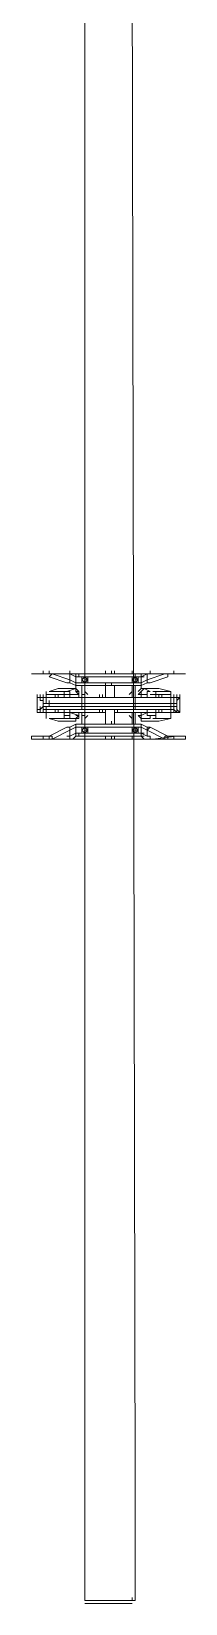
# Model space of a CAD drawing. Header units: feet. Extents: x -13743 to 68376, y -48 to 67763.
# Drawn here: x 6916.3 to 6933.2, y 63884.2 to 64055.6 of the extents above; entities that cross this region are included whole.
import ezdxf

# ---------------------------------------------------------------- set-up
doc = ezdxf.new("R2010")
doc.units = ezdxf.units.FT
doc.header["$MEASUREMENT"] = 0

# ---------------------------------------------------------------- blocks, each defined once
blk = doc.blocks.new('A$C47dfd34d')
at = {"lineweight": 5}
for points in [[(0.48665, 0.22999), (0.48665, 0.22832), (0.48498, 0.22832), (0.48665, 0.22832), (0.48665, 0.22999), (0.48665, 0.22832), (0.48831, 0.22499), (0.48665, 0.22499), (0.48498, 0.22666), (0.48665, 0.22499), (0.48831, 0.22499), (0.48665, 0.22499), (0.48665, 0.22332), (0.48831, 0.22332), (0.48831, 0.22166), (0.48998, 0.22166), (0.48831, 0.22166), (0.48831, 0.22332), (0.48831, 0.22499), (0.49165, 0.22499), (0.48998, 0.22832), (0.48665, 0.22832), (0.48998, 0.22832), (0.49165, 0.22832), (0.49165, 0.22999), (0.48665, 0.23999), (0.48665, 0.23832), (0.48498, 0.23832), (0.48998, 0.22832), (0.48665, 0.22832), (0.48498, 0.22832), (0.48665, 0.22832), (0.48831, 0.22499), (0.48665, 0.22499), (0.48498, 0.22666), (0.48665, 0.22499), (0.48831, 0.22499), (0.48665, 0.22832), (0.48831, 0.22499), (0.49165, 0.22499), (0.48998, 0.22832), (0.48498, 0.23832), (0.48665, 0.23832), (0.48665, 0.23999), (0.48665, 0.24332), (0.48665, 0.24999), (0.48498, 0.24999), (0.48665, 0.24999), (0.48665, 0.24332), (0.48665, 0.23999), (0.49165, 0.22999), (0.49165, 0.22832), (0.48998, 0.22832), (0.48665, 0.22832)], [(0.52331, 0.24332), (0.52165, 0.24332), (0.52165, 0.23999), (0.52331, 0.23999), (0.52165, 0.23999), (0.52165, 0.24332), (0.52165, 0.24999), (0.52165, 0.24332)], [(0.48498, 0.23999), (0.48665, 0.23999)], [(0.49665, 0.22499), (0.49498, 0.22499), (0.49498, 0.23499), (0.49665, 0.23999), (0.49665, 0.23166), (0.49998, 0.23166), (0.49665, 0.23166), (0.49665, 0.22999), (0.49665, 0.22832), (0.49998, 0.22832), (0.50165, 0.22832), (0.49998, 0.22832), (0.49831, 0.22332), (0.49665, 0.22332), (0.49665, 0.22999), (0.49665, 0.22332), (0.49831, 0.22332), (0.49998, 0.22832), (0.49665, 0.22832), (0.49665, 0.22999), (0.49665, 0.23166), (0.49998, 0.23166), (0.49998, 0.24166), (0.49998, 0.23166), (0.49665, 0.23166), (0.49665, 0.23999), (0.49665, 0.23166), (0.49665, 0.22999), (0.49665, 0.22832), (0.49998, 0.22832), (0.49831, 0.22332), (0.49665, 0.22332), (0.49665, 0.22999), (0.49665, 0.22499), (0.49831, 0.22332), (0.49665, 0.22499), (0.49831, 0.22332), (0.49831, 0.22499), (0.49831, 0.22332), (0.49665, 0.22332)], [(0.49665, 0.23999), (0.49665, 0.23166), (0.49665, 0.22999), (0.49665, 0.22832), (0.49998, 0.22832), (0.49831, 0.22332), (0.49998, 0.22332), (0.49831, 0.22332), (0.49665, 0.22499), (0.49831, 0.22332), (0.49665, 0.22499), (0.49498, 0.22499), (0.49498, 0.23499), (0.49665, 0.23999), (0.49498, 0.23499), (0.49498, 0.22499), (0.49665, 0.22499), (0.49665, 0.22666), (0.49665, 0.22499), (0.49498, 0.22499), (0.49498, 0.23499), (0.49498, 0.22499), (0.49665, 0.22499), (0.49665, 0.22666), (0.49665, 0.22499), (0.49498, 0.22499), (0.49498, 0.23499)], [(0.49665, 0.24166), (0.49998, 0.24166)], [(0.49998, 0.24332), (0.49998, 0.23499)], [(0.50165, 0.23166), (0.49998, 0.23166), (0.49998, 0.24166), (0.49998, 0.23166), (0.50165, 0.23166), (0.49998, 0.23166)], [(0.50498, 0.24332), (0.50331, 0.24332), (0.50165, 0.24332), (0.50331, 0.24332), (0.50165, 0.24332), (0.50331, 0.24332), (0.50165, 0.24332), (0.50331, 0.24332)], [(0.50331, 0.24166), (0.50331, 0.22166), (0.50165, 0.22166), (0.50165, 0.24166)], [(0.50331, 0.22166), (0.50498, 0.22166), (0.50498, 0.23999), (0.50665, 0.23999), (0.50498, 0.23999), (0.50498, 0.22166), (0.50831, 0.22166), (0.50831, 0.24166), (0.50498, 0.24166), (0.50498, 0.22166), (0.50331, 0.22166), (0.50331, 0.19166), (0.50165, 0.19166), (0.50165, 0.22166), (0.50165, 0.19166), (0.50331, 0.19166)], [(0.50331, 0.24166), (0.50331, 0.22166), (0.50165, 0.22166), (0.50165, 0.24166)], [(0.50665, 0.24499), (0.50665, 0.24332), (0.50498, 0.24332), (0.50498, 0.24166), (0.50498, 0.24332), (0.50665, 0.24332)], [(0.50498, 0.24166), (0.50498, 0.22166), (0.50831, 0.22166), (0.50831, 0.24166)], [(0.50831, 0.24332), (0.50831, 0.24166)], [(0.51165, 0.24166), (0.50998, 0.24166)], [(0.51165, 0.23999), (0.51331, 0.23499), (0.51165, 0.23999), (0.51165, 0.23166), (0.50998, 0.23166), (0.51165, 0.23166)], [(0.49165, 0.22499), (0.49331, 0.22499), (0.49165, 0.22832), (0.49165, 0.22999), (0.49165, 0.22832), (0.48998, 0.22832), (0.49165, 0.22499), (0.48831, 0.22499), (0.48831, 0.22332), (0.48665, 0.22332), (0.48665, 0.18833), (0.48831, 0.18833), (0.48665, 0.18833), (0.48665, 0.22332), (0.48831, 0.22332), (0.48831, 0.22166), (0.48831, 0.21999), (0.48998, 0.21832), (0.48998, 0.21999), (0.49165, 0.21999), (0.48998, 0.21999), (0.49165, 0.21999), (0.48998, 0.21999), (0.49165, 0.21999), (0.48998, 0.21999), (0.49165, 0.21999), (0.48998, 0.21999), (0.49165, 0.21999), (0.49165, 0.22166)], [(0.49498, 0.22499), (0.49498, 0.23499), (0.49498, 0.22499), (0.49665, 0.22499), (0.49831, 0.22332), (0.49665, 0.22499), (0.49831, 0.22332), (0.49831, 0.22499), (0.49831, 0.22332), (0.49665, 0.22499), (0.49831, 0.22332), (0.49665, 0.22499)], [(0.49831, 0.23166), (0.49831, 0.22832)], [(0.49831, 0.23166), (0.49831, 0.22832)], [(0.50165, 0.21166), (0.49998, 0.21166), (0.49998, 0.23666), (0.50165, 0.23666), (0.49998, 0.23666), (0.49998, 0.21166)], [(0.50165, 0.21166), (0.49998, 0.21166), (0.49998, 0.23666), (0.50165, 0.23666), (0.49998, 0.23666), (0.49998, 0.21166)], [(0.50165, 0.20999), (0.49998, 0.20999), (0.49998, 0.21166), (0.49998, 0.20999), (0.50165, 0.20999), (0.49998, 0.20999), (0.50165, 0.20999), (0.49998, 0.20999), (0.49998, 0.20832), (0.49998, 0.21166), (0.49998, 0.20999), (0.49998, 0.21166), (0.49998, 0.23499), (0.50165, 0.23499), (0.49998, 0.23499), (0.49998, 0.21166), (0.49998, 0.20999), (0.49998, 0.21166), (0.49998, 0.20832), (0.49998, 0.20999)], [(0.49998, 0.21166), (0.49998, 0.20832), (0.49998, 0.21166), (0.49998, 0.23499), (0.50165, 0.23499), (0.49998, 0.23499)], [(0.50831, 0.20832), (0.50831, 0.21166), (0.50998, 0.21166), (0.50831, 0.21166), (0.50831, 0.23666), (0.50998, 0.23666), (0.50831, 0.23666), (0.50831, 0.21166)], [(0.50998, 0.23166), (0.50831, 0.23166)], [(0.51665, 0.22999), (0.51665, 0.22832)], [(0.48831, 0.18833), (0.48831, 0.18999), (0.48831, 0.18833), (0.48831, 0.18666), (0.48831, 0.18833), (0.48665, 0.18833), (0.48665, 0.22332), (0.48665, 0.18833)], [(0.48998, 0.22166), (0.48831, 0.21999), (0.48998, 0.21832), (0.49165, 0.21999)], [(0.48998, 0.22166), (0.48831, 0.22166), (0.48831, 0.21999), (0.48831, 0.21832), (0.48998, 0.21832), (0.49165, 0.21832), (0.49165, 0.21999), (0.49165, 0.22166)], [(0.48998, 0.22166), (0.48831, 0.21999), (0.48998, 0.21832), (0.49165, 0.21999)], [(0.48998, 0.22166), (0.48831, 0.21999), (0.48998, 0.21832), (0.49165, 0.21999)], [(0.48998, 0.22166), (0.48831, 0.21999), (0.48998, 0.21832), (0.49165, 0.21999)], [(0.49998, 0.22332), (0.49831, 0.22332)], [(0.49998, 0.22166), (0.49831, 0.22166)], [(0.50165, 0.22832), (0.49998, 0.22832)], [(0.51165, 0.22499), (0.50998, 0.22332), (0.50998, 0.22499), (0.50998, 0.22332)], [(0.51665, 0.22166), (0.51665, 0.22499), (0.51665, 0.22166), (0.51665, 0.21999), (0.51665, 0.22166), (0.51831, 0.22166)], [(0.51831, 0.22166), (0.51665, 0.21999), (0.51831, 0.21832), (0.51998, 0.21999)], [(0.51831, 0.22166), (0.51665, 0.21999), (0.51831, 0.21832), (0.51998, 0.21999)], [(0.51998, 0.22332), (0.51998, 0.22499), (0.52165, 0.22499), (0.52165, 0.22666), (0.52165, 0.22499), (0.51998, 0.22499)], [(0.48665, 0.21999), (0.48498, 0.21999)], [(0.48498, 0.21999), (0.48665, 0.21999)], [(0.48998, 0.21999), (0.48998, 0.21832), (0.48831, 0.21999), (0.48831, 0.21832), (0.48998, 0.21832), (0.49165, 0.21832), (0.49165, 0.21999)], [(0.48831, 0.19166), (0.48831, 0.19333), (0.48831, 0.21832), (0.48831, 0.19333), (0.49165, 0.19333), (0.49165, 0.19166), (0.48998, 0.19166)], [(0.51998, 0.21999), (0.51831, 0.21999)], [(0.51831, 0.21999), (0.51998, 0.21999), (0.51831, 0.21832)], [(0.48498, 0.20832), (0.48665, 0.20832)], [(0.48665, 0.20832), (0.48498, 0.20832)], [(0.48498, 0.20499), (0.48665, 0.20499)], [(0.48665, 0.20499), (0.48498, 0.20499)], [(0.48498, 0.20333), (0.48665, 0.20333)], [(0.48665, 0.20333), (0.48498, 0.20333)], [(0.49998, 0.19999), (0.49998, 0.20333), (0.49998, 0.19999), (0.49998, 0.20166), (0.49998, 0.20333), (0.50165, 0.20333), (0.49998, 0.20333), (0.50165, 0.20333), (0.49998, 0.20333), (0.49998, 0.19999), (0.49998, 0.20333), (0.50165, 0.20333), (0.49998, 0.20333), (0.50165, 0.20333), (0.49998, 0.20333), (0.50165, 0.20333), (0.49998, 0.20333), (0.50165, 0.20333), (0.49331, 0.20333), (0.50165, 0.20333), (0.49998, 0.20333), (0.49998, 0.19999), (0.49998, 0.20333), (0.50165, 0.20333), (0.49998, 0.20333), (0.50165, 0.20333), (0.49998, 0.20333), (0.49998, 0.20166), (0.49998, 0.19999), (0.49998, 0.20333), (0.49998, 0.19999), (0.49998, 0.17833), (0.49998, 0.16833), (0.49998, 0.17833), (0.50165, 0.17833), (0.49998, 0.17833)], [(0.50165, 0.20333), (0.49331, 0.20333)], [(0.50165, 0.20999), (0.49998, 0.20999), (0.49998, 0.20832), (0.49998, 0.20999), (0.50165, 0.20999), (0.49998, 0.20999)], [(0.50165, 0.20999), (0.49998, 0.20999)], [(0.50165, 0.20333), (0.49998, 0.20333), (0.50165, 0.20333), (0.49998, 0.20333), (0.50165, 0.20333), (0.49998, 0.20333), (0.50165, 0.20333), (0.49998, 0.20333), (0.49998, 0.20166), (0.49998, 0.19999), (0.49998, 0.17833), (0.50165, 0.17833), (0.49998, 0.17833), (0.49998, 0.19999), (0.49998, 0.20166), (0.49998, 0.20333)], [(0.50165, 0.20333), (0.49998, 0.20333)], [(0.52331, 0.20832), (0.52165, 0.20832)], [(0.52331, 0.20832), (0.52165, 0.20832)], [(0.52331, 0.20499), (0.52165, 0.20499)], [(0.52331, 0.20333), (0.52165, 0.20333)], [(0.49831, 0.19499), (0.49665, 0.19333)], [(0.50165, 0.20166), (0.49998, 0.20166), (0.49998, 0.17666), (0.50165, 0.17666), (0.49998, 0.17666), (0.49998, 0.20166)], [(0.50165, 0.20166), (0.49998, 0.20166), (0.49998, 0.17666), (0.50165, 0.17666), (0.49998, 0.17666), (0.49998, 0.20166)], [(0.50831, 0.19999), (0.50831, 0.20166)], [(0.48498, 0.19333), (0.48665, 0.19333)], [(0.48665, 0.19333), (0.48498, 0.19333)], [(0.48498, 0.18666), (0.48665, 0.18833), (0.48831, 0.18833), (0.48665, 0.18499), (0.48998, 0.18499), (0.48498, 0.17499), (0.48665, 0.17499), (0.48665, 0.17333), (0.49165, 0.18333), (0.48998, 0.18499), (0.48665, 0.18499), (0.48831, 0.18833), (0.48665, 0.18833)], [(0.48665, 0.18833), (0.48665, 0.18666)], [(0.48831, 0.19166), (0.48831, 0.19333), (0.48998, 0.19333), (0.49165, 0.19333), (0.49165, 0.19166), (0.48998, 0.19166), (0.48998, 0.18999)], [(0.48998, 0.19333), (0.48831, 0.19166), (0.48998, 0.18999), (0.49165, 0.19166)], [(0.48998, 0.19333), (0.48831, 0.19166), (0.48998, 0.18999), (0.49165, 0.19166)], [(0.48998, 0.19333), (0.48831, 0.19333), (0.48831, 0.19166), (0.48831, 0.18999), (0.48998, 0.18999), (0.49165, 0.18999), (0.49165, 0.19166), (0.49165, 0.19333)], [(0.48998, 0.19333), (0.48831, 0.19166), (0.48998, 0.18999), (0.49165, 0.19166)], [(0.48998, 0.19333), (0.48831, 0.19166), (0.48998, 0.18999), (0.49165, 0.19166)], [(0.49165, 0.19166), (0.48998, 0.19166)], [(0.49165, 0.19166), (0.48998, 0.19166)], [(0.49165, 0.19166), (0.48998, 0.19166)], [(0.49165, 0.19166), (0.48998, 0.19166)], [(0.49331, 0.19333), (0.49998, 0.19333)], [(0.49998, 0.19333), (0.49331, 0.19333)], [(0.49331, 0.19166), (0.49665, 0.19166), (0.49331, 0.19166), (0.49998, 0.19166), (0.49831, 0.19166), (0.49998, 0.19166)], [(0.49831, 0.18833), (0.49831, 0.18999), (0.49665, 0.18833), (0.49665, 0.18666), (0.49665, 0.18833), (0.49831, 0.18833), (0.49998, 0.18499), (0.49831, 0.18499), (0.49831, 0.18333), (0.49665, 0.18333), (0.49665, 0.18666), (0.49665, 0.18833), (0.49498, 0.18833), (0.49498, 0.17833), (0.49665, 0.17166), (0.49498, 0.17833), (0.49665, 0.17166), (0.49498, 0.17833), (0.49498, 0.18833), (0.49665, 0.18833), (0.49665, 0.18666), (0.49665, 0.18833), (0.49831, 0.18833), (0.49998, 0.18833)], [(0.49665, 0.18833), (0.49498, 0.18833), (0.49498, 0.17833), (0.49498, 0.18833), (0.49665, 0.18833), (0.49831, 0.18999), (0.49665, 0.18833), (0.49498, 0.18833), (0.49498, 0.17833), (0.49498, 0.18833), (0.49665, 0.18833), (0.49831, 0.18999), (0.49665, 0.18833), (0.49831, 0.18999)], [(0.49498, 0.18833), (0.49498, 0.17833)], [(0.49665, 0.18333), (0.49665, 0.18833), (0.49831, 0.18833), (0.49998, 0.18499), (0.49831, 0.18499), (0.49831, 0.18333), (0.49665, 0.18333), (0.49665, 0.18666), (0.49665, 0.18833), (0.49831, 0.18999), (0.49831, 0.18833), (0.49831, 0.18999), (0.49665, 0.18833), (0.49831, 0.18999), (0.49665, 0.18833), (0.49831, 0.18999), (0.49831, 0.18833), (0.49998, 0.18833), (0.49831, 0.18833), (0.49998, 0.18499), (0.50165, 0.18499), (0.49998, 0.18499), (0.50165, 0.18499), (0.49998, 0.18499), (0.49831, 0.18499), (0.49831, 0.18333)], [(0.49665, 0.18666), (0.49665, 0.18833), (0.49831, 0.18833), (0.49998, 0.18499), (0.49831, 0.18499), (0.49831, 0.18333), (0.49665, 0.18333)], [(0.49998, 0.19166), (0.49831, 0.19166)], [(0.49998, 0.19166), (0.49831, 0.19166)], [(0.49998, 0.19166), (0.49831, 0.19166)], [(0.51498, 0.19333), (0.50831, 0.19333)], [(0.50998, 0.18999), (0.51165, 0.18833), (0.50998, 0.18999), (0.50998, 0.18833), (0.50831, 0.18833), (0.50998, 0.18833)], [(0.50998, 0.18499), (0.50831, 0.18499), (0.50998, 0.18499), (0.51165, 0.18499), (0.51165, 0.18333), (0.51331, 0.18666), (0.51165, 0.18833), (0.50998, 0.18833)], [(0.51165, 0.18333), (0.51331, 0.18666), (0.51165, 0.18833), (0.50998, 0.18833), (0.50998, 0.18499), (0.51165, 0.18499)], [(0.51165, 0.17166), (0.51331, 0.17833), (0.51331, 0.18833), (0.51331, 0.18666), (0.51331, 0.18833), (0.51331, 0.17833)], [(0.51831, 0.19333), (0.51665, 0.19166), (0.51831, 0.18999), (0.51998, 0.19166)], [(0.51831, 0.19333), (0.51665, 0.19166), (0.51831, 0.18999), (0.51998, 0.19166)], [(0.52165, 0.18666), (0.52165, 0.18833), (0.51998, 0.18833), (0.52165, 0.18499), (0.51831, 0.18499), (0.52165, 0.17499), (0.52165, 0.17333), (0.51998, 0.17333), (0.51665, 0.18333), (0.51665, 0.18499), (0.51831, 0.18499), (0.51665, 0.18833), (0.52165, 0.18833), (0.52165, 0.18666), (0.52165, 0.18833)], [(0.51998, 0.19166), (0.51831, 0.19166)], [(0.52331, 0.19333), (0.52165, 0.19333)], [(0.48498, 0.18333), (0.48665, 0.18333), (0.48665, 0.18499), (0.48665, 0.18333)], [(0.48498, 0.18333), (0.48665, 0.18333), (0.48665, 0.18499), (0.48665, 0.18333)], [(0.49665, 0.18166), (0.49665, 0.17999)], [(0.49665, 0.17166), (0.49665, 0.17999), (0.49998, 0.17999), (0.49998, 0.17166)], [(0.49665, 0.17166), (0.49998, 0.17166), (0.49998, 0.17999), (0.49665, 0.17999)], [(0.49665, 0.17166), (0.49665, 0.17999), (0.49998, 0.17999), (0.49998, 0.17166)], [(0.49831, 0.18333), (0.49831, 0.17999)], [(0.49831, 0.18333), (0.49831, 0.17999)], [(0.50165, 0.17999), (0.49998, 0.17999)], [(0.49998, 0.17833), (0.49998, 0.16833)], [(0.50831, 0.17999), (0.50998, 0.17999), (0.50998, 0.18333), (0.50998, 0.17999)], [(0.50831, 0.16833), (0.50831, 0.17166), (0.50998, 0.17166), (0.51165, 0.17166), (0.51165, 0.17999), (0.51165, 0.18166), (0.51165, 0.17999), (0.50998, 0.17999), (0.50998, 0.17166), (0.50831, 0.17166), (0.50831, 0.16833), (0.50998, 0.16833)], [(0.51165, 0.17166), (0.50998, 0.17166), (0.50998, 0.17999), (0.51165, 0.17999)], [(0.52165, 0.18333), (0.52165, 0.18499), (0.52165, 0.18333), (0.52331, 0.18333)], [(0.50498, 0.16999), (0.50331, 0.16999), (0.50165, 0.16999), (0.50331, 0.16999)], [(0.50498, 0.16833), (0.50665, 0.16833), (0.50831, 0.16833), (0.50665, 0.16833), (0.50831, 0.16666), (0.50998, 0.16666), (0.50831, 0.16666), (0.50665, 0.16666), (0.50831, 0.16666), (0.50998, 0.16666), (0.50831, 0.16666), (0.50665, 0.16666), (0.50831, 0.16666), (0.50665, 0.16833), (0.50498, 0.16833), (0.50331, 0.16833), (0.50165, 0.16833), (0.50331, 0.16833), (0.50165, 0.16833), (0.50331, 0.16833)], [(0.50665, 0.17166), (0.50498, 0.17166)], [(0.50831, 0.16999), (0.50665, 0.16999)], [(0.50831, 0.16833), (0.50665, 0.16833)], [(0.52165, 0.17333), (0.52165, 0.17166), (0.52165, 0.16999), (0.52165, 0.16333), (0.52165, 0.17166)], [(0.52331, 0.16999), (0.52165, 0.16999)]]:
    blk.add_lwpolyline(points, close=True, dxfattribs=at)
for points in [[(0.48998, 0.22832), (0.48498, 0.23832), (0.48665, 0.23832), (0.48665, 0.23999), (0.48665, 0.24332), (0.48665, 0.24999), (0.48498, 0.24999), (0.48665, 0.24999), (0.48665, 0.24332), (0.48665, 0.23999), (0.49165, 0.22999), (0.49165, 0.22832), (0.48998, 0.22832), (0.49165, 0.22832), (0.49331, 0.22499), (0.49165, 0.22499), (0.49165, 0.22166), (0.48998, 0.22166), (0.49165, 0.22166), (0.49165, 0.21999), (0.48998, 0.21999), (0.49165, 0.21999), (0.49165, 0.22166), (0.48998, 0.22166), (0.48831, 0.22166), (0.48831, 0.21999)], [(0.48498, 0.24999), (0.48498, 0.16333)], [(0.52165, 0.24999), (0.52165, 0.16333)], [(0.48498, 0.24332), (0.48665, 0.24332), (0.48498, 0.24332)], [(0.48498, 0.24332), (0.48665, 0.24332), (0.48498, 0.24332)], [(0.48498, 0.24332), (0.48665, 0.24332), (0.48498, 0.24332)], [(0.48498, 0.24332), (0.48665, 0.24332), (0.48498, 0.24332)], [(0.48831, 0.18666), (0.48831, 0.18833), (0.48831, 0.18999), (0.48831, 0.18833), (0.49165, 0.18833), (0.48998, 0.18499), (0.49165, 0.18333), (0.48665, 0.17333), (0.48665, 0.17499), (0.48498, 0.17499), (0.48998, 0.18499), (0.49165, 0.18333), (0.48665, 0.17333), (0.48665, 0.17499), (0.48498, 0.17499), (0.48998, 0.18499), (0.49165, 0.18499), (0.49331, 0.18833), (0.49165, 0.18833), (0.49331, 0.18833), (0.49331, 0.22499), (0.49165, 0.22499), (0.49331, 0.22499), (0.49165, 0.22832), (0.49165, 0.22999), (0.49165, 0.22832), (0.48998, 0.22832), (0.49165, 0.22832), (0.49165, 0.22999), (0.48665, 0.23999), (0.48498, 0.23999), (0.48665, 0.23999), (0.48665, 0.23832), (0.48498, 0.23832), (0.48998, 0.22832)], [(0.48665, 0.23999), (0.48665, 0.23999)], [(0.48665, 0.23999), (0.48665, 0.23999)], [(0.48665, 0.23999), (0.48665, 0.23999)], [(0.48665, 0.23999), (0.48665, 0.23999)], [(0.49665, 0.24166), (0.49998, 0.24166)], [(0.49665, 0.24166), (0.49998, 0.24166)], [(0.49831, 0.23999), (0.49831, 0.23999)], [(0.49831, 0.23999), (0.49831, 0.23999)], [(0.49831, 0.23999), (0.49831, 0.23999)], [(0.49831, 0.23999), (0.49831, 0.23999)], [(0.50165, 0.24666), (0.49998, 0.24666), (0.50165, 0.24666), (0.50165, 0.24499), (0.49998, 0.24499), (0.50165, 0.24499), (0.50331, 0.24332), (0.50165, 0.24332), (0.49998, 0.24332), (0.49998, 0.24499), (0.49998, 0.24666), (0.49998, 0.24499), (0.50165, 0.24499), (0.50331, 0.24332), (0.50331, 0.24166), (0.50331, 0.24332), (0.50165, 0.24499), (0.49998, 0.24499), (0.49998, 0.24666), (0.50165, 0.24666), (0.49998, 0.24666), (0.49998, 0.24499), (0.50165, 0.24499), (0.50331, 0.24499), (0.50165, 0.24499), (0.49998, 0.24499), (0.50165, 0.24499), (0.50331, 0.24332), (0.50498, 0.24332), (0.50331, 0.24332), (0.50165, 0.24332), (0.50165, 0.24166), (0.50165, 0.24332), (0.49998, 0.24332), (0.50165, 0.24332), (0.49998, 0.24332), (0.49998, 0.23499), (0.49998, 0.24332), (0.49998, 0.24499), (0.49998, 0.24666), (0.50165, 0.24666), (0.50165, 0.24499), (0.50331, 0.24332), (0.50498, 0.24332), (0.50331, 0.24332), (0.50165, 0.24332), (0.50331, 0.24332), (0.50165, 0.24332), (0.50331, 0.24332), (0.50165, 0.24332), (0.50331, 0.24332), (0.50165, 0.24332), (0.50331, 0.24332), (0.50498, 0.24332), (0.50665, 0.24332), (0.50831, 0.24332), (0.50831, 0.23499), (0.50831, 0.21166), (0.50831, 0.23666), (0.50998, 0.23666), (0.50831, 0.23666), (0.50831, 0.21166), (0.50831, 0.20832), (0.50831, 0.20999), (0.50998, 0.20999), (0.50831, 0.20999), (0.50998, 0.20999), (0.50831, 0.20999), (0.50831, 0.21166), (0.50831, 0.20999), (0.50831, 0.21166), (0.50831, 0.20999), (0.50998, 0.20999), (0.50831, 0.20999), (0.50831, 0.20832), (0.51498, 0.20832), (0.51665, 0.20832), (0.51498, 0.20832), (0.51498, 0.20499)], [(0.50998, 0.22332), (0.50831, 0.22332), (0.50998, 0.22332), (0.50998, 0.22832), (0.50998, 0.23166), (0.50998, 0.24166), (0.50831, 0.24166), (0.50831, 0.24332), (0.50998, 0.24332), (0.50831, 0.24332), (0.50998, 0.24332), (0.50831, 0.24332), (0.50998, 0.24332), (0.50831, 0.24332), (0.50665, 0.24332), (0.50498, 0.24332), (0.50331, 0.24332), (0.50498, 0.24332), (0.50665, 0.24332), (0.50498, 0.24332), (0.50331, 0.24332), (0.50165, 0.24332), (0.49998, 0.24332), (0.49998, 0.23499), (0.49998, 0.24332), (0.49998, 0.24499), (0.50165, 0.24499), (0.49998, 0.24499), (0.50165, 0.24499), (0.49998, 0.24499), (0.49998, 0.24666), (0.50165, 0.24666), (0.50665, 0.24666), (0.50831, 0.24666), (0.50831, 0.24499), (0.50665, 0.24499), (0.50831, 0.24499), (0.50831, 0.24666), (0.50165, 0.24666), (0.49998, 0.24666), (0.49998, 0.24499), (0.50165, 0.24499), (0.50331, 0.24332), (0.50331, 0.24166), (0.50331, 0.24332), (0.50165, 0.24499), (0.49998, 0.24499), (0.49998, 0.24666), (0.49998, 0.24499), (0.49998, 0.24332), (0.49998, 0.23499), (0.49998, 0.24332), (0.50165, 0.24332), (0.50165, 0.24166), (0.50165, 0.24332), (0.49998, 0.24332), (0.50165, 0.24332), (0.50331, 0.24332), (0.50165, 0.24332), (0.50331, 0.24332), (0.50498, 0.24332), (0.50331, 0.24332), (0.50165, 0.24499), (0.50165, 0.24666), (0.50831, 0.24666), (0.50831, 0.24499), (0.50665, 0.24499), (0.50665, 0.24332), (0.50498, 0.24332), (0.50665, 0.24332), (0.50831, 0.24332), (0.50665, 0.24332), (0.50831, 0.24332), (0.50665, 0.24332), (0.50831, 0.24332), (0.50665, 0.24332), (0.50831, 0.24332), (0.50665, 0.24332), (0.50665, 0.24499), (0.50831, 0.24499), (0.50831, 0.24666), (0.50831, 0.24499), (0.50665, 0.24499), (0.50831, 0.24499), (0.50998, 0.24499), (0.50831, 0.24499), (0.50831, 0.24666), (0.50831, 0.24499), (0.50831, 0.24332), (0.50665, 0.24332), (0.50665, 0.24499), (0.50831, 0.24499), (0.50831, 0.24666), (0.50998, 0.24666), (0.50831, 0.24666), (0.50831, 0.24499)], [(0.49998, 0.24499), (0.49998, 0.24499)], [(0.49998, 0.24499), (0.49998, 0.24499)], [(0.49998, 0.24499), (0.49998, 0.24499)], [(0.49998, 0.24499), (0.49998, 0.24499)], [(0.50498, 0.22166), (0.50331, 0.22166), (0.50331, 0.24166), (0.50165, 0.24166), (0.50165, 0.22166), (0.50165, 0.19166), (0.50331, 0.19166), (0.50331, 0.22166), (0.50165, 0.22166), (0.50165, 0.24166), (0.50331, 0.24166), (0.50331, 0.22166), (0.50498, 0.22166), (0.50498, 0.19166), (0.50331, 0.19166), (0.50331, 0.17166), (0.50331, 0.16833), (0.50165, 0.16833), (0.49998, 0.16666), (0.49998, 0.16833), (0.50165, 0.16999), (0.50165, 0.17166), (0.49998, 0.17166), (0.50165, 0.17166), (0.50165, 0.16999), (0.49998, 0.16833), (0.50165, 0.16833), (0.49998, 0.16833), (0.49998, 0.16999), (0.50165, 0.16999), (0.50331, 0.16999), (0.50498, 0.16999), (0.50331, 0.16999), (0.50165, 0.16999), (0.50331, 0.16999)], [(0.49998, 0.24166), (0.50165, 0.24166)], [(0.51498, 0.19166), (0.51165, 0.19166), (0.50998, 0.19166), (0.50831, 0.19166), (0.50998, 0.19166), (0.50831, 0.19166), (0.50831, 0.17166), (0.50498, 0.17166), (0.50498, 0.19166), (0.50331, 0.19166), (0.50331, 0.17166), (0.50165, 0.17166), (0.50165, 0.19166), (0.50165, 0.17166), (0.50331, 0.17166), (0.50498, 0.17166), (0.50498, 0.16999), (0.50331, 0.16999), (0.50165, 0.16999), (0.50331, 0.16999), (0.50498, 0.16999), (0.50665, 0.16999), (0.50498, 0.16999), (0.50498, 0.17166), (0.50498, 0.16999), (0.50331, 0.16999), (0.50165, 0.16999), (0.49998, 0.16999), (0.49998, 0.16833), (0.50165, 0.16833), (0.50331, 0.16833), (0.50498, 0.16833), (0.50498, 0.17166), (0.50331, 0.17166), (0.50331, 0.16833), (0.50498, 0.16833), (0.50665, 0.16833), (0.50831, 0.16833), (0.50831, 0.17833), (0.50831, 0.16833), (0.50665, 0.16833), (0.50831, 0.16833), (0.50831, 0.17833), (0.50831, 0.19999), (0.50831, 0.17833), (0.50831, 0.16833), (0.50665, 0.16833), (0.50498, 0.16833), (0.50498, 0.17166), (0.50498, 0.22166), (0.50498, 0.23999), (0.50331, 0.23999), (0.50498, 0.23999), (0.50665, 0.23999), (0.50498, 0.23999), (0.50498, 0.22166), (0.50498, 0.19166), (0.50831, 0.19166), (0.50831, 0.22166), (0.50831, 0.19166), (0.50498, 0.19166), (0.50498, 0.22166), (0.50831, 0.22166), (0.50831, 0.24166), (0.50498, 0.24166), (0.50498, 0.22166), (0.50665, 0.22166)], [(0.50831, 0.24666), (0.50165, 0.24666), (0.50165, 0.24499), (0.50331, 0.24499)], [(0.51165, 0.19166), (0.51331, 0.19166), (0.51165, 0.19166), (0.50831, 0.19166), (0.50831, 0.17166), (0.50498, 0.17166), (0.50498, 0.19166), (0.50331, 0.19166), (0.50331, 0.17166), (0.50165, 0.17166), (0.50165, 0.19166), (0.50331, 0.19166), (0.50331, 0.22166), (0.50165, 0.22166), (0.50165, 0.19166), (0.50165, 0.17166), (0.50331, 0.17166), (0.50331, 0.19166), (0.50498, 0.19166), (0.50498, 0.22166), (0.50831, 0.22166), (0.50831, 0.24166), (0.50498, 0.24166), (0.50498, 0.22166), (0.50498, 0.17166), (0.50498, 0.16833), (0.50665, 0.16833), (0.50498, 0.16833), (0.50331, 0.16833), (0.50165, 0.16833), (0.50331, 0.16833), (0.50498, 0.16833), (0.50331, 0.16833), (0.50165, 0.16833), (0.50331, 0.16833), (0.50331, 0.17166), (0.50498, 0.17166), (0.50498, 0.19166)], [(0.51665, 0.20499), (0.51498, 0.20499), (0.51498, 0.20832), (0.50831, 0.20832), (0.50831, 0.20999), (0.50998, 0.20999), (0.50831, 0.20999), (0.50998, 0.20999), (0.50831, 0.20999), (0.50831, 0.20832), (0.51498, 0.20832), (0.50831, 0.20832), (0.50831, 0.21166), (0.50831, 0.23499), (0.50831, 0.24332), (0.50665, 0.24332), (0.50498, 0.24332), (0.50331, 0.24332), (0.50498, 0.24332), (0.50331, 0.24332), (0.50498, 0.24332), (0.50665, 0.24332), (0.50831, 0.24332), (0.50665, 0.24332), (0.50831, 0.24332), (0.50831, 0.23499), (0.50998, 0.23499), (0.50831, 0.23499), (0.50998, 0.23499), (0.50831, 0.23499), (0.50831, 0.24332), (0.50665, 0.24332), (0.50665, 0.24499), (0.50665, 0.24332), (0.50498, 0.24332), (0.50498, 0.24166), (0.50665, 0.24166), (0.50498, 0.24166), (0.50665, 0.24166), (0.50498, 0.24166), (0.50498, 0.24332), (0.50665, 0.24332), (0.50665, 0.24499), (0.50831, 0.24499), (0.50831, 0.24666), (0.50831, 0.24499), (0.50831, 0.24332), (0.50665, 0.24332), (0.50831, 0.24332), (0.50665, 0.24332), (0.50498, 0.24332)], [(0.50331, 0.24332), (0.50498, 0.24332)], [(0.50331, 0.24332), (0.50498, 0.24332)], [(0.50331, 0.24332), (0.50498, 0.24332)], [(0.50331, 0.24332), (0.50498, 0.24332)], [(0.50331, 0.23999), (0.50498, 0.23999)], [(0.50331, 0.23999), (0.50498, 0.23999)], [(0.50498, 0.24332), (0.50665, 0.24332), (0.50498, 0.24332)], [(0.50498, 0.23999), (0.50498, 0.24332)], [(0.50498, 0.23999), (0.50498, 0.24332)], [(0.50498, 0.24332), (0.50665, 0.24332)], [(0.50498, 0.24332), (0.50665, 0.24332), (0.50498, 0.24332)], [(0.50498, 0.23999), (0.50498, 0.24332)], [(0.50498, 0.24332), (0.50665, 0.24332)], [(0.50498, 0.24332), (0.50665, 0.24332), (0.50498, 0.24332)], [(0.50498, 0.23999), (0.50498, 0.24332)], [(0.50665, 0.24499), (0.50831, 0.24499), (0.50831, 0.24666), (0.50831, 0.24499), (0.50998, 0.24499)], [(0.50665, 0.24332), (0.50831, 0.24332)], [(0.50831, 0.24499), (0.50831, 0.24499)], [(0.50831, 0.24499), (0.50831, 0.24499)], [(0.50831, 0.24499), (0.50831, 0.24499)], [(0.50831, 0.24499), (0.50831, 0.24499)], [(0.50831, 0.24499), (0.50831, 0.24499)], [(0.50831, 0.24499), (0.50831, 0.24499)], [(0.50831, 0.24499), (0.50831, 0.24499)], [(0.50831, 0.24499), (0.50831, 0.24499)], [(0.50831, 0.24332), (0.50998, 0.24332)], [(0.50831, 0.24332), (0.50998, 0.24332)], [(0.50998, 0.24332), (0.50831, 0.24332), (0.50998, 0.24332), (0.50831, 0.24332), (0.50831, 0.24166), (0.50998, 0.24166), (0.50998, 0.23166), (0.50998, 0.22832), (0.50998, 0.22332), (0.51165, 0.22332), (0.51165, 0.22499), (0.51331, 0.22499), (0.51498, 0.22499), (0.51331, 0.22499), (0.51165, 0.22999), (0.51331, 0.22499), (0.51165, 0.22332), (0.51331, 0.22499), (0.51331, 0.23499), (0.51331, 0.22499), (0.51331, 0.22666), (0.51331, 0.22499), (0.51165, 0.22332), (0.51331, 0.22499), (0.51331, 0.23499), (0.51331, 0.22499), (0.51165, 0.22499), (0.51165, 0.22332), (0.50998, 0.22332)], [(0.51331, 0.18833), (0.51331, 0.17833), (0.51331, 0.18833), (0.51165, 0.18999), (0.51331, 0.18833), (0.51165, 0.18999), (0.51331, 0.18833), (0.51498, 0.18833), (0.51665, 0.18833), (0.51498, 0.18833), (0.51665, 0.18499), (0.51831, 0.18499), (0.52165, 0.18499), (0.51998, 0.18833), (0.51998, 0.18666), (0.51998, 0.18833), (0.51998, 0.18999), (0.51998, 0.18833), (0.52165, 0.18833), (0.52165, 0.22332), (0.52165, 0.22499), (0.52165, 0.22332), (0.51998, 0.22332), (0.52165, 0.22332), (0.52165, 0.18833), (0.51998, 0.18833), (0.51665, 0.18833), (0.51831, 0.18499), (0.51665, 0.18499), (0.51665, 0.18333), (0.51998, 0.17333), (0.52165, 0.17333), (0.52165, 0.17499), (0.51831, 0.18499), (0.51665, 0.18499), (0.51665, 0.18333), (0.51665, 0.18499), (0.51498, 0.18833), (0.51665, 0.18833), (0.51665, 0.18999), (0.51665, 0.18833), (0.51498, 0.18833), (0.51498, 0.22499), (0.51665, 0.22499), (0.51498, 0.22499), (0.51665, 0.22832), (0.51831, 0.22832), (0.52165, 0.23832), (0.51998, 0.23999), (0.51665, 0.22999), (0.51665, 0.22832), (0.51831, 0.22832), (0.51665, 0.22499), (0.51998, 0.22499), (0.52165, 0.22832), (0.51831, 0.22832), (0.52165, 0.22832), (0.52165, 0.22999), (0.52165, 0.22832), (0.52331, 0.22832), (0.52165, 0.22832), (0.51998, 0.22499), (0.51665, 0.22499), (0.51831, 0.22832), (0.51665, 0.22832), (0.51665, 0.22999), (0.51998, 0.23999), (0.52165, 0.23832), (0.51831, 0.22832), (0.51665, 0.22832), (0.51498, 0.22499), (0.51665, 0.22499), (0.51498, 0.22499), (0.51498, 0.18833)], [(0.52165, 0.24332), (0.52165, 0.24332)], [(0.52165, 0.23999), (0.52165, 0.23999)], [(0.52165, 0.23999), (0.52165, 0.23999)], [(0.49665, 0.23499), (0.49665, 0.23499)], [(0.49665, 0.23499), (0.49665, 0.23499)], [(0.49665, 0.23499), (0.49665, 0.23499)], [(0.49665, 0.23499), (0.49665, 0.23499)], [(0.50998, 0.22832), (0.51165, 0.22832), (0.51165, 0.22999)], [(0.50998, 0.22832), (0.51165, 0.22832), (0.51165, 0.22999)], [(0.51165, 0.23499), (0.51165, 0.23499)], [(0.51165, 0.23499), (0.51165, 0.23499)], [(0.51165, 0.23166), (0.51165, 0.22999)], [(0.51165, 0.23166), (0.51165, 0.22999)], [(0.48831, 0.22332), (0.48665, 0.22332), (0.48665, 0.22499)], [(0.48665, 0.22332), (0.48665, 0.22499)], [(0.48665, 0.22332), (0.48665, 0.22499)], [(0.48998, 0.22832), (0.49165, 0.22499), (0.48831, 0.22499)], [(0.48831, 0.22332), (0.48831, 0.22499)], [(0.48831, 0.22499), (0.48831, 0.22332), (0.48831, 0.22166), (0.48998, 0.22166), (0.49165, 0.22166), (0.48998, 0.22166), (0.49165, 0.22166), (0.49165, 0.21999), (0.48998, 0.21999), (0.49165, 0.21999), (0.48998, 0.21999), (0.49165, 0.21999), (0.48998, 0.21999), (0.49165, 0.21999), (0.48998, 0.21999), (0.49165, 0.21999), (0.49165, 0.22166), (0.49165, 0.22499), (0.49331, 0.22499), (0.49331, 0.18833), (0.49165, 0.18833), (0.49165, 0.18999), (0.49165, 0.19166), (0.48998, 0.19166), (0.48831, 0.19166), (0.48831, 0.19333), (0.48831, 0.21832), (0.48998, 0.21832), (0.49165, 0.21832), (0.49165, 0.21999), (0.48998, 0.21999), (0.49165, 0.21999), (0.48998, 0.21999), (0.49165, 0.21999), (0.48998, 0.21999), (0.49165, 0.21999), (0.48998, 0.21999), (0.49165, 0.21999), (0.48998, 0.21999), (0.49165, 0.21999), (0.48998, 0.21999), (0.49165, 0.21999), (0.48998, 0.21999), (0.49165, 0.21999), (0.48998, 0.21999), (0.49165, 0.21999), (0.48998, 0.21999), (0.48998, 0.21832), (0.48831, 0.21999), (0.48998, 0.21999), (0.49165, 0.21999), (0.49165, 0.22166), (0.48998, 0.22166), (0.48831, 0.22166), (0.48831, 0.21999), (0.48831, 0.22166), (0.48998, 0.22166), (0.48831, 0.22166), (0.48831, 0.21999), (0.48831, 0.22166), (0.48831, 0.21999), (0.48998, 0.21832), (0.48998, 0.21999), (0.48831, 0.21999), (0.48831, 0.21832), (0.48831, 0.21999)], [(0.48831, 0.22166), (0.48831, 0.22166)], [(0.48831, 0.22166), (0.48831, 0.22166)], [(0.48831, 0.22166), (0.48831, 0.22166)], [(0.49165, 0.22832), (0.48998, 0.22832)], [(0.48998, 0.22499), (0.48998, 0.22499)], [(0.48998, 0.22499), (0.48998, 0.22499)], [(0.48998, 0.22499), (0.48998, 0.22499)], [(0.48998, 0.22499), (0.48998, 0.22499)], [(0.48998, 0.22166), (0.48998, 0.22166)], [(0.48998, 0.22166), (0.48998, 0.22166)], [(0.48998, 0.22166), (0.48998, 0.22166)], [(0.49165, 0.22832), (0.49331, 0.22499), (0.49165, 0.22499)], [(0.49331, 0.22499), (0.49165, 0.22499)], [(0.49165, 0.22499), (0.49165, 0.22499)], [(0.49331, 0.22499), (0.49331, 0.18833), (0.49165, 0.18833)], [(0.49165, 0.22166), (0.49165, 0.22499)], [(0.49331, 0.22499), (0.49331, 0.18833), (0.49165, 0.18833)], [(0.49331, 0.22499), (0.49165, 0.22499)], [(0.49165, 0.22499), (0.49165, 0.22499)], [(0.49165, 0.22166), (0.49165, 0.22166)], [(0.49165, 0.22166), (0.49165, 0.22166)], [(0.49165, 0.21999), (0.49165, 0.22166)], [(0.49165, 0.22166), (0.49165, 0.22166)], [(0.49998, 0.22166), (0.49831, 0.22166), (0.49998, 0.22166), (0.49831, 0.22166), (0.49998, 0.22166), (0.49831, 0.22166), (0.49998, 0.22166), (0.49331, 0.22166), (0.49998, 0.22166), (0.49831, 0.22166), (0.49998, 0.22166), (0.49831, 0.22166), (0.49831, 0.21999), (0.49998, 0.21999), (0.49331, 0.21999), (0.49998, 0.21999), (0.49331, 0.21999), (0.49665, 0.21999), (0.49831, 0.21832), (0.49665, 0.21999), (0.49331, 0.21999), (0.49998, 0.21999), (0.49831, 0.21999), (0.49831, 0.22166)], [(0.51498, 0.22166), (0.50998, 0.22166), (0.50831, 0.22166), (0.50831, 0.19166), (0.50498, 0.19166), (0.50498, 0.17166), (0.50831, 0.17166), (0.50831, 0.19166), (0.50831, 0.17166), (0.50498, 0.17166), (0.50498, 0.19166), (0.50831, 0.19166), (0.50831, 0.22166)], [(0.50498, 0.19166), (0.50498, 0.22166), (0.50498, 0.19166)], [(0.50998, 0.22832), (0.50831, 0.22832)], [(0.50998, 0.22832), (0.50831, 0.22832)], [(0.50831, 0.21999), (0.51498, 0.21999), (0.50831, 0.21999), (0.50998, 0.21999), (0.50998, 0.22166), (0.50831, 0.22166), (0.50998, 0.22166), (0.51165, 0.22166), (0.51331, 0.22166), (0.51165, 0.22166), (0.50998, 0.22166)], [(0.51331, 0.22166), (0.51331, 0.22166)], [(0.51498, 0.22499), (0.51498, 0.22499)], [(0.51498, 0.22499), (0.51498, 0.22499)], [(0.51665, 0.22499), (0.51665, 0.22499)], [(0.51831, 0.19333), (0.51665, 0.19333), (0.51665, 0.21832), (0.51665, 0.21999), (0.51665, 0.22166), (0.51831, 0.22166), (0.51998, 0.22166), (0.51998, 0.21999), (0.51998, 0.21832), (0.51831, 0.21832), (0.51665, 0.21832), (0.51665, 0.21999), (0.51831, 0.21999), (0.51998, 0.21999), (0.51831, 0.21999), (0.51998, 0.21999), (0.51831, 0.21999), (0.51998, 0.21999), (0.51831, 0.21999), (0.51998, 0.21999), (0.51831, 0.21999), (0.51998, 0.21999), (0.51998, 0.22166), (0.51998, 0.22332)], [(0.51998, 0.22166), (0.51665, 0.22166), (0.51665, 0.21999), (0.51831, 0.21999)], [(0.51665, 0.22166), (0.51665, 0.22166)], [(0.51665, 0.22166), (0.51665, 0.22166)], [(0.51831, 0.22166), (0.51831, 0.22166)], [(0.51998, 0.22166), (0.51998, 0.21999), (0.51831, 0.21832), (0.51831, 0.21999)], [(0.51831, 0.22166), (0.51998, 0.22166), (0.51831, 0.22166)], [(0.51831, 0.22166), (0.51831, 0.22166)], [(0.51998, 0.22166), (0.51998, 0.22332)], [(0.51998, 0.22166), (0.51998, 0.21999)], [(0.51998, 0.22166), (0.51998, 0.22166)], [(0.51998, 0.22166), (0.51998, 0.22166)], [(0, 0.21999), (0, 0.19333)], [(0.92473, 0.19333), (0.92306, 0.19333), (0.92139, 0.19333), (0.065, 0.19166), (0.00167, 0.19166), (0.00167, 0.21999), (0.065, 0.21999), (0.92306, 0.21999), (0.92139, 0.21832), (0.91973, 0.21666), (0.92139, 0.21832), (0.92306, 0.21832), (0.92473, 0.21999), (0.92639, 0.21999), (0.92473, 0.21999), (0.92306, 0.21999), (0.92139, 0.21832), (0.92306, 0.21832), (0.92473, 0.21832), (0.92806, 0.21832), (0.92806, 0.19166)], [(0.00167, 0.21999), (0.00333, 0.21999)], [(0.49165, 0.19333), (0.49165, 0.21832), (0.48998, 0.21832), (0.48831, 0.21832), (0.48831, 0.19333), (0.48998, 0.19333), (0.49165, 0.19333), (0.48998, 0.19333), (0.48831, 0.19333), (0.48831, 0.19166), (0.48831, 0.18999), (0.48998, 0.18999), (0.49165, 0.18999), (0.49165, 0.18833), (0.49331, 0.18833), (0.49165, 0.18499), (0.49331, 0.18833), (0.49165, 0.18833), (0.49165, 0.18999), (0.49165, 0.18833), (0.49331, 0.18833), (0.49165, 0.18499), (0.49165, 0.18333), (0.49165, 0.18499), (0.48998, 0.18499), (0.49165, 0.18499), (0.49165, 0.18333), (0.49165, 0.18499), (0.48998, 0.18499), (0.49165, 0.18833), (0.48831, 0.18833), (0.48665, 0.18833), (0.48831, 0.18833), (0.49165, 0.18833), (0.48998, 0.18499), (0.48498, 0.17499), (0.48665, 0.17499), (0.48665, 0.17333), (0.49165, 0.18333), (0.48998, 0.18499), (0.48665, 0.18499), (0.48831, 0.18833), (0.49165, 0.18833), (0.48998, 0.18499), (0.48665, 0.18499), (0.48831, 0.18833), (0.48831, 0.18666)], [(0.48831, 0.21999), (0.48831, 0.21999)], [(0.48831, 0.21999), (0.48831, 0.21999)], [(0.48831, 0.21999), (0.48831, 0.21999)], [(0.48831, 0.21832), (0.48831, 0.21832)], [(0.48831, 0.21832), (0.48831, 0.21832)], [(0.48831, 0.21832), (0.48831, 0.21832)], [(0.48998, 0.21999), (0.49165, 0.21999), (0.48998, 0.21999)], [(0.48998, 0.21832), (0.48998, 0.21832)], [(0.48998, 0.21832), (0.48998, 0.21832)], [(0.48998, 0.21832), (0.48998, 0.21832)], [(0.49165, 0.21999), (0.49165, 0.21999)], [(0.49165, 0.21999), (0.49165, 0.21999)], [(0.49165, 0.21999), (0.49165, 0.21999)], [(0.49165, 0.21832), (0.49165, 0.21999)], [(0.49165, 0.21832), (0.49165, 0.21832)], [(0.49165, 0.19333), (0.49165, 0.21832)], [(0.49165, 0.21832), (0.49165, 0.19333)], [(0.49165, 0.21832), (0.49165, 0.21832)], [(0.49165, 0.19333), (0.49165, 0.21832)], [(0.49165, 0.21832), (0.49165, 0.21832)], [(0.51498, 0.21999), (0.51165, 0.21999), (0.50998, 0.21832)], [(0.51331, 0.21832), (0.51331, 0.21832)], [(0.52165, 0.21999), (0.52331, 0.21999), (0.52165, 0.21999), (0.51998, 0.21999), (0.51998, 0.21832), (0.51998, 0.19333), (0.51665, 0.19333), (0.51665, 0.19166), (0.51665, 0.19333), (0.51665, 0.19166), (0.51831, 0.19166), (0.51831, 0.18999), (0.51998, 0.19166), (0.51998, 0.19333), (0.51998, 0.21832), (0.51831, 0.21832), (0.51665, 0.21832), (0.51665, 0.19333), (0.51831, 0.19333), (0.51998, 0.19333), (0.51998, 0.19166), (0.51998, 0.18999), (0.51831, 0.18999), (0.51665, 0.18999), (0.51665, 0.19166), (0.51831, 0.19166), (0.51831, 0.18999), (0.51998, 0.19166), (0.51998, 0.18999), (0.51831, 0.18999), (0.51665, 0.18999), (0.51665, 0.19166), (0.51665, 0.19333), (0.51831, 0.19333), (0.51998, 0.19333), (0.51998, 0.19166), (0.52165, 0.19166), (0.51998, 0.19166), (0.51831, 0.19166), (0.51998, 0.19166), (0.51831, 0.19166), (0.51998, 0.19166), (0.51831, 0.19166), (0.51998, 0.19166), (0.51831, 0.19166), (0.51998, 0.19166), (0.51831, 0.19166), (0.51998, 0.19166), (0.51998, 0.19333), (0.51831, 0.19333), (0.51998, 0.19333)], [(0.51665, 0.21999), (0.51665, 0.21999)], [(0.51665, 0.21999), (0.51831, 0.21999)], [(0.51665, 0.21999), (0.51665, 0.21999)], [(0.51665, 0.21832), (0.51665, 0.21832)], [(0.51665, 0.21832), (0.51665, 0.21832)], [(0.51831, 0.21999), (0.51998, 0.21999)], [(0.51831, 0.21999), (0.51998, 0.21999)], [(0.51831, 0.21999), (0.51998, 0.21999)], [(0.51831, 0.21999), (0.51998, 0.21999)], [(0.51831, 0.21999), (0.51998, 0.21999)], [(0.51831, 0.21999), (0.51998, 0.21999)], [(0.51831, 0.21832), (0.51831, 0.21832)], [(0.51831, 0.21832), (0.51831, 0.21832)], [(0.51998, 0.21999), (0.51998, 0.21999)], [(0.51998, 0.21999), (0.51998, 0.21999)], [(0.51998, 0.21832), (0.51998, 0.21832)], [(0.51998, 0.21832), (0.51998, 0.21832)], [(0.48665, 0.20832), (0.48498, 0.20832)], [(0.48665, 0.20832), (0.48498, 0.20832)], [(0.48665, 0.20832), (0.48498, 0.20832)], [(0.48665, 0.20832), (0.48498, 0.20832)], [(0.49331, 0.20499), (0.49331, 0.20832), (0.50165, 0.20832), (0.49331, 0.20832), (0.49331, 0.20499), (0.49331, 0.20832), (0.50165, 0.20832), (0.49331, 0.20832), (0.49331, 0.20499), (0.49498, 0.20499)], [(0.49998, 0.20999), (0.49998, 0.21166)], [(0.49998, 0.20999), (0.49998, 0.21166)], [(0.49998, 0.20999), (0.50165, 0.20999)], [(0.49998, 0.20999), (0.49998, 0.20832)], [(0.49998, 0.20832), (0.49998, 0.20999)], [(0.49998, 0.20999), (0.50165, 0.20999)], [(0.49998, 0.20999), (0.50165, 0.20999)], [(0.49998, 0.20999), (0.50165, 0.20999)], [(0.49998, 0.20999), (0.50165, 0.20999)], [(0.49998, 0.20832), (0.49998, 0.20999)], [(0.49998, 0.20999), (0.50165, 0.20999)], [(0.49998, 0.20999), (0.50165, 0.20999)], [(0.49998, 0.20832), (0.49998, 0.20999)], [(0.49998, 0.20999), (0.50165, 0.20999)], [(0.49998, 0.20999), (0.50165, 0.20999)], [(0.49998, 0.20999), (0.50165, 0.20999)], [(0.49998, 0.20333), (0.50165, 0.20333)], [(0.51498, 0.20333), (0.50831, 0.20333), (0.50831, 0.19999), (0.50831, 0.20166), (0.50831, 0.19999), (0.50831, 0.20333), (0.51498, 0.20333), (0.50831, 0.20333), (0.50831, 0.20166), (0.50831, 0.17666), (0.50998, 0.17666), (0.50831, 0.17666), (0.50831, 0.20333), (0.50831, 0.19999), (0.50831, 0.20333), (0.50998, 0.20333), (0.50831, 0.20333), (0.50998, 0.20333), (0.50831, 0.20333), (0.50998, 0.20333), (0.50831, 0.20333), (0.50998, 0.20333), (0.50831, 0.20333), (0.50831, 0.17666), (0.50998, 0.17666), (0.50831, 0.17666), (0.50831, 0.20333), (0.50998, 0.20333), (0.50831, 0.20333), (0.50998, 0.20333), (0.50831, 0.20333), (0.50998, 0.20333), (0.50831, 0.20333), (0.50998, 0.20333)], [(0.50998, 0.19499), (0.51165, 0.19333)], [(0.00167, 0.19333), (0.00333, 0.19333)], [(0.48498, 0.18666), (0.48665, 0.18833), (0.48831, 0.18833)], [(0.48498, 0.18666), (0.48665, 0.18833), (0.48831, 0.18833)], [(0.48665, 0.18833), (0.48831, 0.18833)], [(0.48665, 0.18666), (0.48665, 0.18833)], [(0.48665, 0.18666), (0.48665, 0.18833)], [(0.48831, 0.19333), (0.48831, 0.19333)], [(0.48831, 0.19333), (0.48831, 0.19166)], [(0.48831, 0.19333), (0.48998, 0.19333)], [(0.48831, 0.19333), (0.48831, 0.19333)], [(0.48831, 0.19333), (0.48998, 0.19333)], [(0.48831, 0.19166), (0.48831, 0.19333)], [(0.48831, 0.19333), (0.48831, 0.19166)], [(0.48831, 0.19333), (0.48831, 0.19333)], [(0.48998, 0.19333), (0.48831, 0.19333)], [(0.48831, 0.19166), (0.48831, 0.19166)], [(0.48998, 0.19166), (0.48998, 0.18999), (0.48831, 0.19166)], [(0.48831, 0.19166), (0.48998, 0.18999), (0.48998, 0.19166)], [(0.48831, 0.19166), (0.48831, 0.18999)], [(0.48831, 0.19166), (0.48831, 0.19166)], [(0.49165, 0.19166), (0.48998, 0.19166), (0.48998, 0.18999), (0.48831, 0.19166)], [(0.48831, 0.19166), (0.48831, 0.18999)], [(0.48831, 0.19166), (0.48831, 0.19166)], [(0.48831, 0.18999), (0.48831, 0.18999)], [(0.48831, 0.18999), (0.48998, 0.18999)], [(0.48831, 0.18999), (0.48831, 0.18999)], [(0.48831, 0.18999), (0.48998, 0.18999)], [(0.48831, 0.18999), (0.48831, 0.18999)], [(0.48998, 0.19333), (0.48998, 0.19333)], [(0.49165, 0.19166), (0.49165, 0.19333), (0.48998, 0.19333)], [(0.48998, 0.19333), (0.48998, 0.19333)], [(0.49165, 0.19333), (0.48998, 0.19333)], [(0.49165, 0.19166), (0.49165, 0.19333), (0.48998, 0.19333)], [(0.48998, 0.19333), (0.48998, 0.19333)], [(0.49165, 0.19333), (0.48998, 0.19333)], [(0.48998, 0.19166), (0.49165, 0.19166)], [(0.48998, 0.19166), (0.49165, 0.19166)], [(0.48998, 0.19166), (0.49165, 0.19166)], [(0.48998, 0.19166), (0.49165, 0.19166)], [(0.48998, 0.19166), (0.49165, 0.19166)], [(0.48998, 0.19166), (0.49165, 0.19166)], [(0.48998, 0.19166), (0.49165, 0.19166)], [(0.48998, 0.19166), (0.49165, 0.19166)], [(0.48998, 0.19166), (0.49165, 0.19166)], [(0.48998, 0.19166), (0.49165, 0.19166)], [(0.48998, 0.19166), (0.49165, 0.19166)], [(0.48998, 0.19166), (0.49165, 0.19166)], [(0.48998, 0.19166), (0.49165, 0.19166)], [(0.48998, 0.19166), (0.49165, 0.19166)], [(0.48998, 0.19166), (0.49165, 0.19166)], [(0.48998, 0.19166), (0.49165, 0.19166)], [(0.48998, 0.19166), (0.49165, 0.19166)], [(0.48998, 0.19166), (0.49165, 0.19166)], [(0.48998, 0.19166), (0.49165, 0.19166)], [(0.48998, 0.19166), (0.49165, 0.19166)], [(0.48998, 0.19166), (0.49165, 0.19166)], [(0.49165, 0.19166), (0.48998, 0.19166)], [(0.48998, 0.19166), (0.49165, 0.19166)], [(0.48998, 0.19166), (0.49165, 0.19166)], [(0.48998, 0.19166), (0.49165, 0.19166)], [(0.48998, 0.19166), (0.49165, 0.19166)], [(0.48998, 0.19166), (0.49165, 0.19166)], [(0.48998, 0.19166), (0.49165, 0.19166)], [(0.48998, 0.18999), (0.49165, 0.18999)], [(0.48998, 0.18999), (0.48998, 0.18999)], [(0.48998, 0.18999), (0.48998, 0.18999)], [(0.48998, 0.18999), (0.49165, 0.18999)], [(0.48998, 0.18999), (0.48998, 0.18999)], [(0.48998, 0.18833), (0.48998, 0.18833)], [(0.48998, 0.18833), (0.48998, 0.18833)], [(0.48998, 0.18833), (0.48998, 0.18833)], [(0.48998, 0.18833), (0.48998, 0.18833)], [(0.49165, 0.19333), (0.49165, 0.19333)], [(0.49165, 0.19166), (0.49165, 0.19333)], [(0.49165, 0.19333), (0.49165, 0.19333)], [(0.49165, 0.19166), (0.49165, 0.19333)], [(0.49165, 0.19333), (0.49165, 0.19333)], [(0.49165, 0.19166), (0.49165, 0.19333)], [(0.49165, 0.19166), (0.49165, 0.19166)], [(0.49165, 0.18999), (0.49165, 0.19166)], [(0.49165, 0.19166), (0.49165, 0.19166)], [(0.49165, 0.19166), (0.49165, 0.19166)], [(0.49165, 0.18999), (0.49165, 0.19166)], [(0.49165, 0.18999), (0.49165, 0.18999)], [(0.49165, 0.18999), (0.49165, 0.18999)], [(0.49165, 0.18999), (0.49165, 0.18999)], [(0.49165, 0.18833), (0.49165, 0.18833)], [(0.49165, 0.18833), (0.49165, 0.18833)], [(0.49165, 0.18833), (0.49165, 0.18833)], [(0.49165, 0.18833), (0.49165, 0.18833)], [(0.49998, 0.19166), (0.49831, 0.19166), (0.49998, 0.19166)], [(0.49998, 0.19166), (0.49831, 0.19166), (0.49998, 0.19166)], [(0.49831, 0.19166), (0.49998, 0.19166)], [(0.49831, 0.19166), (0.49998, 0.19166)], [(0.50165, 0.16666), (0.50331, 0.16666), (0.50165, 0.16666), (0.49998, 0.16666), (0.50165, 0.16666), (0.49998, 0.16666), (0.50165, 0.16833), (0.50331, 0.16833), (0.50331, 0.17166), (0.50498, 0.17166), (0.50498, 0.19166), (0.50665, 0.19166)], [(0.51498, 0.18833), (0.51498, 0.18833)], [(0.51498, 0.18833), (0.51498, 0.18833)], [(0.51665, 0.19333), (0.51665, 0.19333)], [(0.51665, 0.19333), (0.51665, 0.19333)], [(0.51665, 0.19166), (0.51665, 0.19166)], [(0.51665, 0.19166), (0.51665, 0.19166)], [(0.51665, 0.18999), (0.51665, 0.18999)], [(0.51665, 0.18999), (0.51665, 0.18999)], [(0.51665, 0.18833), (0.51665, 0.18833)], [(0.51665, 0.18833), (0.51665, 0.18833)], [(0.51831, 0.19333), (0.51831, 0.19333)], [(0.51831, 0.19333), (0.51831, 0.19333)], [(0.51831, 0.19166), (0.51998, 0.19166)], [(0.51831, 0.19166), (0.51998, 0.19166)], [(0.51831, 0.19166), (0.51998, 0.19166)], [(0.51831, 0.19166), (0.51998, 0.19166)], [(0.51831, 0.19166), (0.51998, 0.19166)], [(0.51831, 0.19166), (0.51998, 0.19166)], [(0.51831, 0.18999), (0.51831, 0.18999)], [(0.51831, 0.18999), (0.51831, 0.18999)], [(0.51998, 0.19333), (0.51998, 0.19333)], [(0.51998, 0.19333), (0.51998, 0.19333)], [(0.51998, 0.19166), (0.51998, 0.19166)], [(0.51998, 0.19166), (0.51998, 0.19166)], [(0.51998, 0.18999), (0.51998, 0.18999)], [(0.51998, 0.18999), (0.51998, 0.18999)], [(0.48498, 0.18166), (0.48665, 0.16833)], [(0.49998, 0.17999), (0.49665, 0.17999), (0.49665, 0.18166)], [(0.49665, 0.17999), (0.49665, 0.18166)], [(0.49665, 0.17166), (0.49665, 0.17999)], [(0.49998, 0.17999), (0.49998, 0.17166), (0.49665, 0.17166)], [(0.49665, 0.17833), (0.49665, 0.17833)], [(0.49665, 0.17833), (0.49665, 0.17833)], [(0.49665, 0.17833), (0.49665, 0.17833)], [(0.49665, 0.17833), (0.49665, 0.17833)], [(0.49998, 0.17999), (0.50165, 0.17999)], [(0.49998, 0.17999), (0.50165, 0.17999)], [(0.50998, 0.16999), (0.50831, 0.16999), (0.50665, 0.16999), (0.50831, 0.16999), (0.50998, 0.16999), (0.50831, 0.16999), (0.50998, 0.16999), (0.50831, 0.16999), (0.50998, 0.16999), (0.50831, 0.16999), (0.50665, 0.16999), (0.50831, 0.16999), (0.50831, 0.16833), (0.50831, 0.16666), (0.50665, 0.16833), (0.50831, 0.16666), (0.50998, 0.16666), (0.50831, 0.16666), (0.50665, 0.16833), (0.50831, 0.16833), (0.50665, 0.16833), (0.50498, 0.16833), (0.50498, 0.17166), (0.50498, 0.16999), (0.50331, 0.16999), (0.50165, 0.16999), (0.50331, 0.16999), (0.50498, 0.16999), (0.50665, 0.16999), (0.50498, 0.16999), (0.50331, 0.16999), (0.50165, 0.16999), (0.50331, 0.16999), (0.50165, 0.16999), (0.49998, 0.16999), (0.49998, 0.16833), (0.50165, 0.16999), (0.50165, 0.17166), (0.49998, 0.17166), (0.50165, 0.17166), (0.50165, 0.16999), (0.49998, 0.16833), (0.49998, 0.16666), (0.50165, 0.16666), (0.49998, 0.16666), (0.50165, 0.16833), (0.49998, 0.16833), (0.49998, 0.17833), (0.49998, 0.16833), (0.49998, 0.16999), (0.50165, 0.16999), (0.50331, 0.16999), (0.50498, 0.16999), (0.50665, 0.16999), (0.50498, 0.16999), (0.50665, 0.16999), (0.50498, 0.16999), (0.50331, 0.16999), (0.50165, 0.16999)], [(0.50665, 0.16666), (0.50165, 0.16666), (0.50831, 0.16666), (0.50998, 0.16666), (0.50831, 0.16666), (0.50665, 0.16833), (0.50831, 0.16833), (0.50665, 0.16833), (0.50498, 0.16833), (0.50331, 0.16833), (0.50165, 0.16833), (0.49998, 0.16666), (0.50165, 0.16833), (0.50331, 0.16833), (0.50165, 0.16833), (0.49998, 0.16666), (0.50165, 0.16666), (0.49998, 0.16666), (0.50165, 0.16833), (0.50331, 0.16833), (0.50165, 0.16833), (0.49998, 0.16666), (0.49998, 0.16833), (0.49998, 0.17833), (0.49998, 0.16833), (0.49998, 0.16666), (0.50165, 0.16666), (0.50665, 0.16666), (0.50831, 0.16666), (0.50665, 0.16666), (0.50165, 0.16666), (0.50331, 0.16666), (0.50165, 0.16666), (0.50331, 0.16666)], [(0.50831, 0.17833), (0.50998, 0.17833)], [(0.50831, 0.17833), (0.50998, 0.17833)], [(0.50831, 0.17833), (0.50998, 0.17833)], [(0.50831, 0.17833), (0.50998, 0.17833)], [(0.51165, 0.17833), (0.51165, 0.17833)], [(0.51165, 0.17833), (0.51165, 0.17833)], [(0.48665, 0.16666), (0.48665, 0.16833), (0.48665, 0.16999), (0.48665, 0.16333), (0.48498, 0.16333), (0.48665, 0.16333), (0.48665, 0.17166), (0.48665, 0.17333), (0.48498, 0.17333), (0.48665, 0.17333), (0.48665, 0.17166), (0.48665, 0.16999), (0.48665, 0.16333), (0.48498, 0.16333), (0.48665, 0.16333), (0.48665, 0.16999), (0.48665, 0.17166), (0.48665, 0.17333), (0.48498, 0.17333), (0.48665, 0.17333), (0.48665, 0.17166), (0.48665, 0.16999)], [(0.48498, 0.16999), (0.48665, 0.16999), (0.48498, 0.16999)], [(0.48665, 0.16999), (0.48498, 0.16999), (0.48665, 0.16999)], [(0.48498, 0.16999), (0.48665, 0.16999), (0.48498, 0.16999)], [(0.48498, 0.16999), (0.48665, 0.16999), (0.48498, 0.16999)], [(0.48665, 0.17333), (0.48665, 0.17333)], [(0.48665, 0.17333), (0.48665, 0.17333)], [(0.48665, 0.17333), (0.48665, 0.17333)], [(0.48665, 0.17333), (0.48665, 0.17333)], [(0.48665, 0.16999), (0.48665, 0.16999)], [(0.48665, 0.16999), (0.48665, 0.16999)], [(0.48665, 0.16999), (0.48665, 0.16999)], [(0.49831, 0.17166), (0.49831, 0.17166)], [(0.49831, 0.17166), (0.49831, 0.17166)], [(0.49831, 0.17166), (0.49831, 0.17166)], [(0.49831, 0.17166), (0.49831, 0.17166)], [(0.50331, 0.16833), (0.50498, 0.16833)], [(0.50498, 0.17166), (0.50665, 0.17166)], [(0.50498, 0.17166), (0.50665, 0.17166)], [(0.50498, 0.16999), (0.50665, 0.16999)], [(0.50498, 0.16999), (0.50665, 0.16999)], [(0.50498, 0.16999), (0.50665, 0.16999)], [(0.50498, 0.16999), (0.50665, 0.16999)], [(0.50498, 0.16999), (0.50665, 0.16999)], [(0.50498, 0.16999), (0.50665, 0.16999)], [(0.50498, 0.16999), (0.50665, 0.16999)], [(0.50498, 0.16999), (0.50665, 0.16999)], [(0.50831, 0.16999), (0.50665, 0.16999), (0.50831, 0.16999), (0.50831, 0.16833), (0.50831, 0.16666), (0.50665, 0.16833), (0.50831, 0.16833), (0.50665, 0.16833), (0.50831, 0.16666), (0.50998, 0.16666)], [(0.50665, 0.16833), (0.50831, 0.16833)], [(0.50665, 0.16833), (0.50831, 0.16833)], [(0.50831, 0.17166), (0.50831, 0.16833)], [(0.50831, 0.16833), (0.50831, 0.17166)], [(0.50831, 0.16833), (0.50831, 0.16833)], [(0.50831, 0.16833), (0.50831, 0.16833)], [(0.50831, 0.16833), (0.50831, 0.16833)], [(0.50831, 0.16833), (0.50831, 0.16833)], [(0.51165, 0.17166), (0.51165, 0.17166)], [(0.52165, 0.17333), (0.52165, 0.17333)], [(0.52165, 0.17333), (0.52165, 0.17333)], [(0.52165, 0.16999), (0.52165, 0.16999)], [(0.48665, 0.16666), (0.48665, 0.16666)], [(0.49998, 0.16666), (0.49998, 0.16666)], [(0.49998, 0.16666), (0.49998, 0.16666)], [(0.49998, 0.16666), (0.49998, 0.16666)], [(0.49998, 0.16666), (0.49998, 0.16666)], [(0.50831, 0.16666), (0.50831, 0.16666)], [(0.50831, 0.16666), (0.50831, 0.16666)], [(0.50831, 0.16666), (0.50831, 0.16666)]]:
    blk.add_lwpolyline(points, dxfattribs=at)

msp = doc.modelspace()

# ---------------------------------------------------------------- block references
at = {"xscale": 194.318304, "yscale": 194.318304, "zscale": 194.318304, "rotation": 90}
msp.add_blockref('A$C47dfd34d', (6964.92, 63884.17), dxfattribs=at)

doc.saveas('drawing.dxf')
